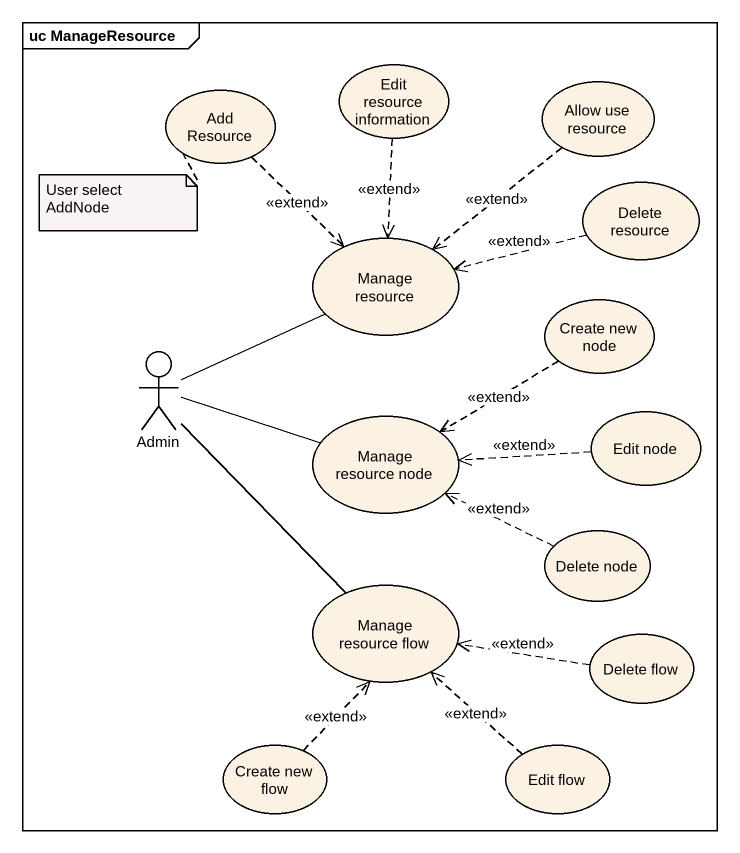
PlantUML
@startuml
mainframe uc ManageResource
usecase "Add Resource" as Add_Resource
usecase "Edit resource information" as Edit_resource_information
usecase "Allow use resource" as Allow_use_resource
usecase "Delete resource" as Delete_resource
usecase "Manage resource" as Manage_resource
usecase "Create new node" as Create_new_node
actor Admin
usecase "Manage resource node" as Manage_resource_node
usecase "Edit node" as Edit_node
usecase "Delete node" as Delete_node
usecase "Manage resource flow" as Manage_resource_flow
usecase "Delete flow" as Delete_flow
usecase "Create new flow" as Create_new_flow
usecase "Edit flow" as Edit_flow
Add_Resource ..> Manage_resource : <<extend>>
Edit_resource_information ..> Manage_resource : <<extend>>
Allow_use_resource ..> Manage_resource : <<extend>>
Delete_resource .left.> Manage_resource : <<extend>>
Create_new_node .left.> Manage_resource_node : <<extend>>
Admin -right- Manage_resource
Admin -right- Manage_resource_node
Admin -- Manage_resource_flow
Edit_node .left.> Manage_resource_node : <<extend>>
Delete_node .left.> Manage_resource_node : <<extend>>
Delete_flow .left.> Manage_resource_flow : <<extend>>
Create_new_flow .up.> Manage_resource_flow : <<extend>>
Edit_flow .up.> Manage_resource_flow : <<extend>>
note bottom of Add_Resource : User select AddNode
@enduml
